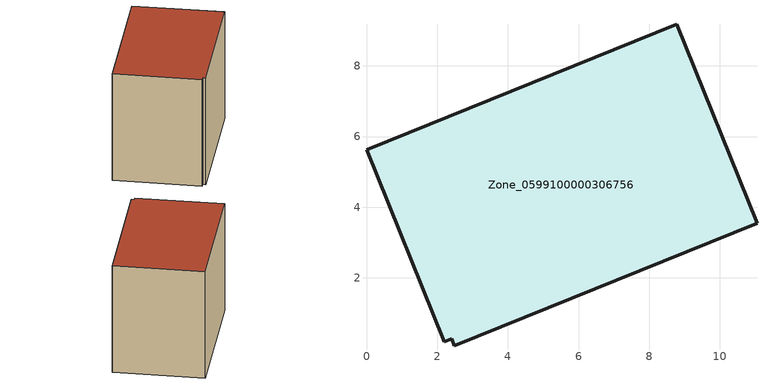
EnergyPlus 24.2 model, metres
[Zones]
Zone_0599100000306756
 floor ground (C_G): 2.41,0.28 2.2,0.2 0,5.62 8.77,9.17 11.05,3.55 2.48,0.08 z0
 wall outside (C_F): 11.05,3.55 8.77,9.17 0,5.62 2.2,0.2 2.41,0.28 2.48,0.08 11.05,3.55 z0:7.74
 roof outside (C_R): 2.48,0.08 11.05,3.55 8.77,9.17 0,5.62 2.2,0.2 2.41,0.28 z7.74
[BUILDING]
Pand.0599100000306756: North Axis=0; Terrain=City; Loads Convergence Tolerance Value=0.04; Temperature Convergence Tolerance Value=0.4; Solar Distribution=FullExterior; Maximum Number of Warmup Days=25; Minimum Number of Warmup Days=1
[Site:Location]
Rotterdam.The.Hague.AP_ZH_NLD Design_Conditions: Latitude=51.96; Longitude=4.45; Time Zone=1; Elevation=-4.5
[SITE:GROUNDTEMPERATURE:BUILDINGSURFACE]
18, 18, 18, 18, 18, 18, 18, 18, 18, 18, 18, 18
[MATERIAL] Thermal Absorptance=0.9; Solar Absorptance=0.7; Visible Absorptance=0.7
Name | Roughness | Thickness | Conductivity | Density | Specific Heat
G.TI.1975-1991 | MediumSmooth | 0.15 | 0.288461 | 540 | 1210
F.TI.1975-1991 | Rough | 0.3 | 0.230769 | 1920 | 840
R.TI.1975-1991 | MediumRough | 0.2 | 0.153846 | 1500 | 1000
[CONSTRUCTION]
C_G: G.TI.1975-1991
C_F: F.TI.1975-1991
C_R: R.TI.1975-1991
[ZONE]
Zone_0599100000306756: Type=1; Multiplier=1; Ceiling Height=Autocalculate; Volume=Autocalculate; Floor Area=autocalculate; Part of Total Floor Area=Yes
[ZONEINFILTRATION:DESIGNFLOWRATE]
Infil_Zone_0599100000306756: Zone or ZoneList or Space or SpaceList=Zone_0599100000306756; Schedule=AlwaysOn; Design Flow Rate Calculation Method=Flow/Area; Flow Rate per Floor Area=0.003; Constant Term Coefficient=1; Temperature Term Coefficient=0; Velocity Term Coefficient=0; Velocity Squared Term Coefficient=0
[HVACTEMPLATE:ZONE:IDEALLOADSAIRSYSTEM]
Zone_0599100000306756: Maximum Heating Supply Air Temperature=50; Minimum Cooling Supply Air Temperature=13; Maximum Heating Supply Air Humidity Ratio=0.0156; Minimum Cooling Supply Air Humidity Ratio=0.0077; Heating Limit=NoLimit; Cooling Limit=NoLimit; Dehumidification Control Type=ConstantSensibleHeatRatio; Cooling Sensible Heat Ratio=0.7; Dehumidification Setpoint=60; Humidification Control Type=None; Humidification Setpoint=30; Outdoor Air Method=None; Outdoor Air Flow Rate per Person=0.00944; Outdoor Air Flow Rate per Zone Floor Area=0; Outdoor Air Flow Rate per Zone=0; Demand Controlled Ventilation Type=None; Outdoor Air Economizer Type=NoEconomizer; Heat Recovery Type=None; Sensible Heat Recovery Effectiveness=0.7; Latent Heat Recovery Effectiveness=0.65
[ZONECONTROL:THERMOSTAT]
ThermostatControl_Zone_0599100000306756: Zone or ZoneList=Zone_0599100000306756; Control Type Schedule=DualSetpointControlType; Control 1=Thermostat_Zone_0599100000306756; Temperature Difference Between Cutout And Setpoint=0
[THERMOSTATSETPOINT:DUALSETPOINT]
Thermostat_Zone_0599100000306756: Heating Setpoint Temperature Schedule=HeatingSetpoint_Zone_0599100000306756; Cooling Setpoint Temperature Schedule=CoolingSetpoint_Zone_0599100000306756
[SCHEDULE:COMPACT]
HeatingSetpoint_Zone_0599100000306756: Through: 12/31, For: AllDays, Until: 24:00, 21
CoolingSetpoint_Zone_0599100000306756: Through: 12/31, For: AllDays, Until: 24:00, 24
DualSetpointControlType: Through: 12/31, For: AllDays, Until: 24:00, 4
AlwaysOn: Through: 12/31, For: AllDays, Until: 24:00, 1
